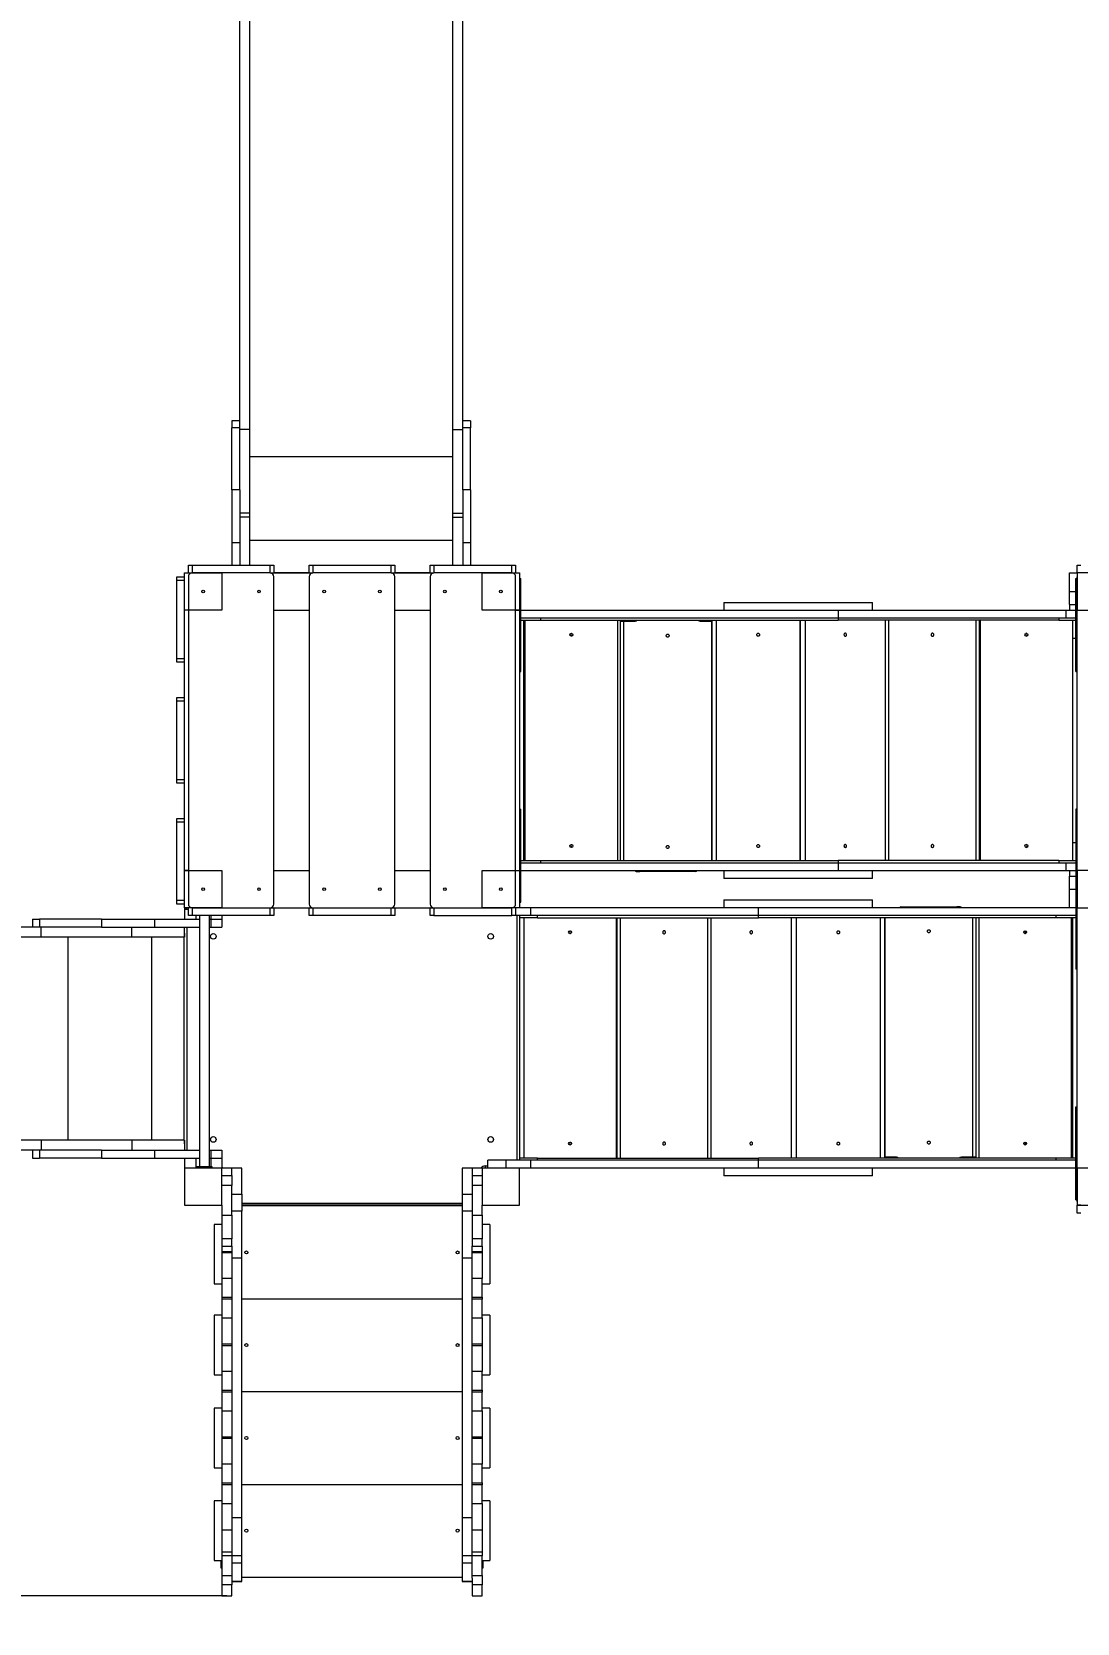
# Model space of a CAD drawing. Header units: millimetres. Extents: x -6234 to 7498, y -6127 to 5103.
# Drawn here: x -1655 to 1156, y -3033 to 1245 of the extents above; entities that cross this region are included whole.
import ezdxf

# ---------------------------------------------------------------- set-up
doc = ezdxf.new("R2010")
doc.units = ezdxf.units.MM
for name, color, linetype in [('DIKOM_ОБЪЕКТ', 7, 'Continuous'), ('DIKOM_РАЗМЕР_ЗОНА', 7, 'Continuous'), ('DIKOM_РАЗМЕР_ОБЪЕКТА', 7, 'Continuous')]:
    doc.layers.add(name, color=color, linetype=linetype)
doc.styles.add('style1', font='arial.ttf', dxfattribs={"width": 0.8})
doc.dimstyles.new('1-50', dxfattribs={"dimtxt": 300, "dimasz": 200, "dimexe": 100, "dimexo": 0, "dimgap": 100, "dimtad": 1, "dimtxsty": 'style1', "dimcen": 200, "dimclrd": 7, "dimclre": 7, "dimclrt": 7, "dimadec": 1, "dimazin": 2, "dimtfac": 1, "dimtmove": 0, "dimatfit": 2, "dimfxl": 0, "dimlwd": 25, "dimlwe": 18, "dimarcsym": 0})

# ---------------------------------------------------------------- blocks, each defined once
blk = doc.blocks.new('*D10')
at = {"layer": 'Defpoints', "color": 0, "transparency": 16777216}
for p in [(5628, 903.1), (-3229.4, -1461.5), (5628, -5097.6)]:
    blk.add_point(p, dxfattribs=at)
at = {"layer": 'DIKOM_РАЗМЕР_ОБЪЕКТА', "color": 7, "lineweight": 18, "transparency": 16777216}
for p, q in [((5628, 903.1), (5628, -5197.6)), ((-3229.4, -1461.5), (-3229.4, -5197.6))]:
    blk.add_line(p, q, dxfattribs=at)
at = {"layer": 'DIKOM_РАЗМЕР_ОБЪЕКТА', "color": 7, "lineweight": 25, "transparency": 16777216}
blk.add_line((-3029.4, -5097.6), (5428, -5097.6), dxfattribs=at)
at = {"layer": 'DIKOM_РАЗМЕР_ОБЪЕКТА', "color": 7, "transparency": 16777216}
for points in [[(-3029.4, -5064.2), (-3029.4, -5130.9), (-3229.4, -5097.6)], [(5428, -5064.2), (5428, -5130.9), (5628, -5097.6)]]:
    blk.add_solid(points, dxfattribs=at)
at = {"layer": 'DIKOM_РАЗМЕР_ОБЪЕКТА', "color": 7, "lineweight": 40, "transparency": 16777216, "insert": (1488.3, -4844.4), "char_height": 300, "attachment_point": 5, "style": 'style1'}
blk.add_mtext('8850', dxfattribs=at)
blk = doc.blocks.new('*D11')
at = {"layer": 'Defpoints', "color": 0, "transparency": 16777216}
for p in [(-1082.5, 3102.6), (-4305.8, -2959.3), (-1130.5, -2959.3)]:
    blk.add_point(p, dxfattribs=at)
at = {"layer": 'DIKOM_РАЗМЕР_ОБЪЕКТА', "color": 7, "lineweight": 18, "transparency": 16777216}
for p, q in [((-1082.5, 3102.6), (-4405.8, 3102.6)), ((-1130.5, -2959.3), (-4405.8, -2959.3))]:
    blk.add_line(p, q, dxfattribs=at)
at = {"layer": 'DIKOM_РАЗМЕР_ОБЪЕКТА', "color": 7, "lineweight": 25, "transparency": 16777216}
blk.add_line((-4305.8, 2902.6), (-4305.8, -2759.3), dxfattribs=at)
at = {"layer": 'DIKOM_РАЗМЕР_ОБЪЕКТА', "color": 7, "transparency": 16777216}
for points in [[(-4339.2, 2902.6), (-4272.5, 2902.6), (-4305.8, 3102.6)], [(-4339.2, -2759.3), (-4272.5, -2759.3), (-4305.8, -2959.3)]]:
    blk.add_solid(points, dxfattribs=at)
at = {"layer": 'DIKOM_РАЗМЕР_ОБЪЕКТА', "color": 7, "lineweight": 40, "transparency": 16777216, "insert": (-4559, -979.9), "char_height": 300, "attachment_point": 5, "rotation": 90, "style": 'style1'}
blk.add_mtext('6050', dxfattribs=at)
blk = doc.blocks.new('*D12')
at = {"layer": 'Defpoints', "color": 0, "transparency": 16777216}
for p in [(-796, 5102.6), (-5784.5, -4459.3), (-680.5, -4459.3)]:
    blk.add_point(p, dxfattribs=at)
at = {"layer": 'DIKOM_РАЗМЕР_ЗОНА', "color": 7, "lineweight": 18, "transparency": 16777216}
for p, q in [((-796, 5102.6), (-5884.5, 5102.6)), ((-680.5, -4459.3), (-5884.5, -4459.3))]:
    blk.add_line(p, q, dxfattribs=at)
at = {"layer": 'DIKOM_РАЗМЕР_ЗОНА', "color": 7, "lineweight": 25, "transparency": 16777216}
blk.add_line((-5784.5, 4902.6), (-5784.5, -4259.3), dxfattribs=at)
at = {"layer": 'DIKOM_РАЗМЕР_ЗОНА', "color": 7, "transparency": 16777216}
for points in [[(-5817.8, 4902.6), (-5751.1, 4902.6), (-5784.5, 5102.6)], [(-5817.8, -4259.3), (-5751.1, -4259.3), (-5784.5, -4459.3)]]:
    blk.add_solid(points, dxfattribs=at)
at = {"layer": 'DIKOM_РАЗМЕР_ЗОНА', "color": 7, "transparency": 16777216, "insert": (-6037.6, -857.1), "char_height": 300, "attachment_point": 5, "rotation": 90, "style": 'style1'}
blk.add_mtext('9550', dxfattribs=at)
blk = doc.blocks.new('*D13')
at = {"layer": 'Defpoints', "color": 0, "transparency": 16777216}
for p in [(7498.1, 1778.2), (-5229.4, -1831.4), (7498.1, -6026.7)]:
    blk.add_point(p, dxfattribs=at)
at = {"layer": 'DIKOM_РАЗМЕР_ЗОНА', "color": 7, "lineweight": 18, "transparency": 16777216}
for p, q in [((7498.1, 1778.2), (7498.1, -6126.7)), ((-5229.4, -1831.4), (-5229.4, -6126.7))]:
    blk.add_line(p, q, dxfattribs=at)
at = {"layer": 'DIKOM_РАЗМЕР_ЗОНА', "color": 7, "lineweight": 25, "transparency": 16777216}
blk.add_line((-5029.4, -6026.7), (7298.1, -6026.7), dxfattribs=at)
at = {"layer": 'DIKOM_РАЗМЕР_ЗОНА', "color": 7, "transparency": 16777216}
for points in [[(-5029.4, -5993.4), (-5029.4, -6060.1), (-5229.4, -6026.7)], [(7298.1, -5993.4), (7298.1, -6060.1), (7498.1, -6026.7)]]:
    blk.add_solid(points, dxfattribs=at)
at = {"layer": 'DIKOM_РАЗМЕР_ЗОНА', "color": 7, "transparency": 16777216, "insert": (1560.7, -5773.6), "char_height": 300, "attachment_point": 5, "style": 'style1'}
blk.add_mtext('12750', dxfattribs=at)

msp = doc.modelspace()

# ---------------------------------------------------------------- linework, layer by layer
at = {"layer": 'DIKOM_ОБЪЕКТ', "color": 7, "linetype": 'Continuous', "lineweight": 15}
for p, q in [((-1095.989, 177.799), (-1095.989, 1933.899)), ((-1068.99, 176.302), (-1068.99, 1933.899)), ((-522.989, 176.302), (-522.989, 1933.899)), ((-495.989, 177.799), (-495.989, 1933.899)), ((-1095.989, 199.4), (-1116.989, 199.4)), ((-1116.989, 199.4), (-1116.989, 180.538)), ((-1095.989, 180.538), (-1116.989, 180.538)), ((-1116.989, 14.395), (-1116.989, 180.538)), ((-1095.989, 14.395), (-1095.989, 177.799)), ((-1068.99, 176.302), (-1095.989, 176.302)), ((-1068.99, -48.674), (-1068.99, 176.302)), ((-522.989, 176.302), (-495.989, 176.302)), ((-522.989, -48.674), (-522.989, 176.302)), ((-474.989, 199.4), (-495.989, 199.4)), ((-474.989, 180.538), (-495.989, 180.538)), ((-495.989, 14.395), (-495.989, 177.799)), ((-474.989, 199.4), (-474.989, 180.538)), ((-474.989, 14.395), (-474.989, 180.538)), ((-1068.99, 103.509), (-522.989, 103.509)), ((-1095.989, 14.395), (-1116.989, 14.395)), ((-1116.989, 14.395), (-1116.989, -128.356)), ((-1095.989, 14.395), (-1095.989, -128.356)), ((-474.989, 14.395), (-495.989, 14.395)), ((-495.989, 14.395), (-495.989, -128.356)), ((-474.989, 14.395), (-474.989, -128.356)), ((-1068.99, -48.674), (-1095.989, -48.674)), ((-1068.99, -59.506), (-1095.989, -59.506)), ((-1068.99, -59.506), (-1068.99, -48.674)), ((-1068.99, -188.506), (-1068.99, -59.506)), ((-522.989, -48.674), (-495.989, -48.674)), ((-522.989, -59.506), (-522.989, -48.674)), ((-522.989, -59.506), (-495.989, -59.506)), ((-522.989, -188.506), (-522.989, -59.506)), ((-1068.99, -121.467), (-522.989, -121.467)), ((-1095.989, -128.356), (-1116.989, -128.356)), ((-1116.989, -128.356), (-1116.989, -188.506)), ((-1095.989, -128.356), (-1095.989, -188.506)), ((-474.989, -128.356), (-495.989, -128.356)), ((-495.989, -128.356), (-495.989, -188.506)), ((-474.989, -128.356), (-474.989, -188.506)), ((-1243.989, -309.506), (-1243.989, -209.506)), ((-1243.989, -209.506), (-1223.989, -209.506)), ((-1243.989, -309.506), (-1243.989, -209.506)), ((-1243.989, -209.506), (-1143.989, -209.506)), ((-1233.989, -209.506), (-1233.989, -188.506)), ((-1233.989, -188.506), (-1223.989, -188.506)), ((-1223.989, -188.506), (-1223.989, -209.506)), ((-1223.989, -188.506), (-1013.989, -188.506)), ((-1013.989, -209.506), (-1223.989, -209.506)), ((-1143.989, -209.499), (-1143.989, -209.506)), ((-1143.989, -209.506), (-1143.989, -309.506)), ((-1013.989, -209.506), (-1013.989, -188.506)), ((-1013.989, -188.506), (-1003.989, -188.506)), ((-1013.989, -209.506), (-898.989, -209.506)), ((-1003.989, -188.506), (-1003.989, -209.506)), ((-1003.989, -208.006), (-908.989, -208.006)), ((-908.989, -209.506), (-908.989, -188.506)), ((-908.989, -188.506), (-898.989, -188.506)), ((-898.989, -188.506), (-898.989, -209.506)), ((-898.989, -188.506), (-688.989, -188.506)), ((-688.989, -209.506), (-898.989, -209.506)), ((-688.989, -209.506), (-688.989, -188.506)), ((-688.989, -188.506), (-678.989, -188.506)), ((-688.989, -209.506), (-573.989, -209.506)), ((-678.989, -188.506), (-678.989, -209.506)), ((-678.989, -208.006), (-583.989, -208.006)), ((-583.989, -209.506), (-583.989, -188.506)), ((-583.989, -188.506), (-573.989, -188.506)), ((-573.989, -188.506), (-573.989, -209.506)), ((-573.989, -188.506), (-363.989, -188.506)), ((-363.989, -209.506), (-573.989, -209.506)), ((-443.989, -209.506), (-343.989, -209.506)), ((-443.989, -309.506), (-443.989, -209.506)), ((-363.989, -209.506), (-363.989, -188.506)), ((-363.989, -188.506), (-353.989, -188.506)), ((-363.989, -209.506), (-343.989, -209.506)), ((-353.989, -188.506), (-353.989, -209.506)), ((-343.989, -209.506), (-343.989, -309.506)), ((-343.989, -209.506), (-343.989, -309.506)), ((1135.011, -209.506), (1156.011, -209.506)), ((1135.011, -259.506), (1135.011, -209.506)), ((1156.011, -209.506), (1156.011, -188.506)), ((1156.011, -188.506), (1166.011, -188.506)), ((1156.011, -209.506), (1156.011, -219.506)), ((1166.011, -209.506), (1156.011, -209.506)), ((1256.011, -209.506), (1156.011, -209.506)), ((1156.011, -209.506), (1156.011, -309.506)), ((-1264.989, -219.506), (-1243.989, -219.506)), ((-1264.989, -229.506), (-1264.989, -219.506)), ((-1243.989, -229.506), (-1264.989, -229.506)), ((-1264.989, -439.506), (-1264.989, -229.506)), ((-1243.989, -439.506), (-1243.989, -229.506)), ((-1233.989, -219.506), (-1233.989, -1099.506)), ((-1003.989, -1099.506), (-1003.989, -219.506)), ((-908.989, -219.506), (-908.989, -1099.506)), ((-678.989, -1099.506), (-678.989, -219.506)), ((-583.989, -219.506), (-583.989, -1099.506)), ((-353.989, -1099.506), (-353.989, -219.506)), ((-343.989, -224.506), (-339.989, -224.506)), ((-343.989, -234.506), (-339.989, -234.506)), ((-339.989, -234.506), (-339.989, -224.506)), ((-339.989, -464.506), (-339.989, -234.506)), ((1152.011, -234.506), (1152.011, -224.506)), ((1152.011, -224.506), (1156.011, -224.506)), ((1152.011, -464.506), (1152.011, -234.506)), ((1152.011, -234.506), (1156.011, -234.506)), ((1156.011, -429.506), (1156.011, -219.506)), ((206.011, -288.506), (206.011, -309.506)), ((206.011, -288.506), (606.011, -288.506)), ((606.011, -309.506), (606.011, -288.506)), ((1135.011, -294.011), (1135.011, -259.506)), ((1135.011, -259.506), (1152.011, -259.506)), ((1135.011, -294.011), (1135.011, -309.506)), ((1135.011, -294.011), (1152.011, -294.011)), ((-1233.989, -309.506), (-1243.989, -309.506)), ((-1243.989, -1009.506), (-1243.989, -309.506)), ((-1143.989, -309.506), (-1243.989, -309.506)), ((-1003.989, -309.506), (-908.989, -309.506)), ((-678.989, -309.506), (-583.989, -309.506)), ((-343.989, -309.506), (-443.989, -309.506)), ((-353.989, -309.506), (-343.989, -309.506)), ((-343.989, -309.506), (-343.989, -1009.506)), ((-339.989, -309.506), (513.147, -309.506)), ((-339.989, -330.506), (513.147, -330.506)), ((-339.989, -336.506), (-287.412, -336.506)), ((-331.608, -982.506), (-331.608, -336.506)), ((-328.104, -982.506), (-328.104, -336.506)), ((-287.412, -330.506), (-287.412, -336.506)), ((-287.412, -336.506), (513.147, -336.506)), ((-80.218, -336.506), (-80.218, -982.506)), ((-71.863, -982.506), (-71.863, -339.055)), ((-71.863, -339.055), (-62.628, -339.055)), ((-62.628, -982.506), (-62.628, -339.055)), ((-62.628, -339.055), (-32.558, -339.055)), ((142.225, -339.055), (172.295, -339.055)), ((172.295, -339.055), (172.295, -982.506)), ((174.177, -982.506), (174.177, -336.506)), ((186.098, -982.506), (186.098, -336.506)), ((410.412, -336.506), (410.412, -982.506)), ((410.698, -336.506), (410.698, -982.506)), ((424.198, -336.506), (424.198, -982.506)), ((513.147, -309.506), (513.147, -330.506)), ((513.147, -309.506), (1125.266, -309.506)), ((513.147, -330.506), (1125.266, -330.506)), ((513.147, -330.506), (513.147, -336.506)), ((1106.848, -336.506), (513.147, -336.506)), ((640.704, -982.506), (640.704, -336.506)), ((648.916, -336.506), (648.916, -982.506)), ((884.701, -982.506), (884.701, -336.506)), ((892.655, -336.506), (892.655, -982.506)), ((894.892, -336.506), (894.892, -982.506)), ((1106.848, -330.506), (1106.848, -336.506)), ((1106.848, -336.506), (1152.011, -336.506)), ((1125.266, -309.506), (1125.266, -330.506)), ((1125.266, -309.506), (1152.011, -309.506)), ((1125.266, -330.506), (1152.011, -330.506)), ((1144.032, -982.506), (1144.032, -336.506)), ((1156.011, -309.506), (1256.011, -309.506)), ((1144.032, -384.506), (1152.011, -384.506)), ((-1264.989, -439.506), (-1243.989, -439.506)), ((-1264.989, -449.506), (-1264.989, -439.506)), ((-1243.989, -449.506), (-1264.989, -449.506)), ((-343.989, -464.506), (-339.989, -464.506)), ((-339.989, -474.506), (-339.989, -464.506)), ((1152.011, -464.506), (1156.011, -464.506)), ((1152.011, -474.506), (1152.011, -464.506)), ((1156.011, -513.506), (1156.011, -429.506)), ((-343.989, -474.506), (-339.989, -474.506)), ((1152.011, -474.506), (1156.011, -474.506)), ((-1264.989, -544.506), (-1243.989, -544.506)), ((-1264.989, -554.506), (-1264.989, -544.506)), ((-1243.989, -554.506), (-1264.989, -554.506)), ((-1264.989, -764.506), (-1264.989, -554.506)), ((-1243.989, -764.506), (-1243.989, -554.506)), ((1156.011, -723.506), (1156.011, -513.506)), ((1156.011, -807.506), (1156.011, -723.506)), ((-1264.989, -764.506), (-1243.989, -764.506)), ((-1264.989, -774.506), (-1264.989, -764.506)), ((-1243.989, -774.506), (-1264.989, -774.506)), ((1156.011, -1017.506), (1156.011, -807.506)), ((-343.989, -844.506), (-339.989, -844.506)), ((-343.989, -854.506), (-339.989, -854.506)), ((-339.989, -854.506), (-339.989, -844.506)), ((-339.989, -1084.506), (-339.989, -854.506)), ((1156.011, -844.506), (1152.011, -844.506)), ((1152.011, -844.506), (1152.011, -854.506)), ((1156.011, -854.506), (1152.011, -854.506)), ((1152.011, -854.506), (1152.011, -1264.506)), ((-1264.989, -869.506), (-1243.989, -869.506)), ((-1264.989, -879.506), (-1264.989, -869.506)), ((-1243.989, -879.506), (-1264.989, -879.506)), ((-1264.989, -1089.506), (-1264.989, -879.506)), ((-1243.989, -1089.506), (-1243.989, -879.506)), ((1144.032, -934.506), (1152.011, -934.506)), ((-339.989, -982.506), (-287.412, -982.506)), ((-287.412, -982.506), (513.147, -982.506)), ((-287.412, -982.506), (-287.412, -988.506)), ((513.147, -982.506), (513.147, -988.506)), ((1106.848, -982.506), (513.147, -982.506)), ((1106.848, -982.506), (1152.011, -982.506)), ((1106.848, -982.506), (1106.848, -988.506)), ((-1233.989, -1009.506), (-1243.989, -1009.506)), ((-1243.989, -1109.506), (-1243.989, -1009.506)), ((-1243.989, -1009.506), (-1143.989, -1009.506)), ((-1243.989, -1109.506), (-1243.989, -1009.506)), ((-1143.989, -1009.506), (-1143.989, -1109.506)), ((-1003.989, -1009.506), (-908.989, -1009.506)), ((-678.989, -1009.506), (-583.989, -1009.506)), ((-444.191, -1017.506), (-443.989, -1017.506)), ((-443.989, -1109.506), (-443.989, -1009.506)), ((-443.989, -1009.506), (-343.989, -1009.506)), ((-353.989, -1009.506), (-343.989, -1009.506)), ((-343.989, -1009.506), (-343.989, -1109.506)), ((-343.989, -1009.506), (-343.989, -1109.506)), ((-339.989, -988.506), (513.147, -988.506)), ((-339.989, -1009.506), (513.147, -1009.506)), ((-29.577, -1012.055), (-20.342, -1012.055)), ((130.008, -1012.055), (-20.342, -1012.055)), ((206.011, -1009.506), (206.011, -1030.506)), ((513.147, -988.506), (513.147, -1009.506)), ((513.147, -988.506), (1125.266, -988.506)), ((513.147, -1009.506), (1125.266, -1009.506)), ((606.011, -1030.506), (606.011, -1009.506)), ((1125.266, -988.506), (1125.266, -1009.506)), ((1125.266, -988.506), (1152.011, -988.506)), ((1125.266, -1009.506), (1152.011, -1009.506)), ((1135.011, -1009.506), (1135.011, -1025.001)), ((1135.011, -1059.506), (1135.011, -1025.001)), ((1135.011, -1025.001), (1152.011, -1025.001)), ((1256.011, -1009.506), (1156.011, -1009.506)), ((1156.011, -1009.506), (1156.011, -1109.506)), ((1156.011, -1101.506), (1156.011, -1017.506)), ((606.011, -1030.506), (206.011, -1030.506)), ((1135.011, -1109.506), (1135.011, -1059.506)), ((1135.011, -1059.506), (1152.011, -1059.506)), ((-1264.989, -1089.506), (-1243.989, -1089.506)), ((-1264.989, -1099.506), (-1264.989, -1089.506)), ((-1243.989, -1099.506), (-1264.989, -1099.506)), ((-1223.989, -1109.506), (-1243.989, -1109.506)), ((-1243.989, -1109.506), (-1243.989, -1113.506)), ((-1143.989, -1109.506), (-1243.989, -1109.506)), ((-1233.989, -1130.506), (-1233.989, -1109.506)), ((-1223.989, -1109.506), (-1223.989, -1130.506)), ((-1223.989, -1109.506), (-1013.989, -1109.506)), ((-1013.989, -1130.506), (-1013.989, -1109.506)), ((-1013.989, -1109.506), (-898.989, -1109.506)), ((-1003.989, -1109.506), (-1003.989, -1130.506)), ((-908.989, -1130.506), (-908.989, -1109.506)), ((-898.989, -1109.506), (-898.989, -1130.506)), ((-898.989, -1109.506), (-688.989, -1109.506)), ((-688.989, -1130.506), (-688.989, -1109.506)), ((-688.989, -1109.506), (-573.989, -1109.506)), ((-678.989, -1109.506), (-678.989, -1130.506)), ((-583.989, -1130.506), (-583.989, -1109.506)), ((-573.989, -1109.506), (-573.989, -1130.506)), ((-573.989, -1109.506), (-363.989, -1109.506)), ((-343.989, -1109.506), (-443.989, -1109.506)), ((-363.989, -1130.506), (-363.989, -1109.506)), ((-343.989, -1109.506), (-363.989, -1109.506)), ((-353.989, -1109.506), (-353.989, -1130.506)), ((-343.989, -1084.506), (-339.989, -1084.506)), ((-343.989, -1094.506), (-339.989, -1094.506)), ((-313.244, -1109.506), (-343.989, -1109.506)), ((-339.989, -1094.506), (-339.989, -1084.506)), ((-313.244, -1130.506), (-313.244, -1109.506)), ((298.874, -1109.506), (-313.244, -1109.506)), ((206.011, -1088.506), (206.011, -1109.506)), ((206.011, -1088.506), (606.011, -1088.506)), ((298.874, -1130.506), (298.874, -1109.506)), ((1152.011, -1109.506), (298.874, -1109.506)), ((606.011, -1109.506), (606.011, -1088.506)), ((682.013, -1106.957), (832.363, -1106.957)), ((841.598, -1106.957), (832.363, -1106.957)), ((1156.011, -1311.506), (1156.011, -1101.506)), ((1156.011, -1109.506), (1256.011, -1109.506)), ((-1652.89, -1140.506), (-1652.89, -1161.506)), ((-1652.89, -1140.506), (-1634.029, -1140.506)), ((-1634.029, -1140.506), (-1634.029, -1161.506)), ((-1467.893, -1140.506), (-1634.029, -1140.506)), ((-1467.893, -1140.506), (-1467.893, -1161.506)), ((-1467.893, -1140.506), (-1325.144, -1140.506)), ((-1325.144, -1140.506), (-1325.144, -1161.506)), ((-1325.144, -1140.506), (-1204.355, -1140.506)), ((-1243.989, -1113.506), (-1243.989, -1140.506)), ((-1243.989, -1113.506), (-1233.989, -1113.506)), ((-1223.989, -1130.506), (-1233.989, -1130.506)), ((-1013.989, -1130.506), (-1223.989, -1130.506)), ((-1213.99, -1130.506), (-1213.99, -1140.506)), ((-1213.99, -1140.506), (-1204.355, -1140.506)), ((-1204.355, -1130.506), (-1204.355, -1805.506)), ((-1177.356, -1805.506), (-1177.356, -1130.506)), ((-1177.356, -1140.506), (-1173.993, -1140.506)), ((-1173.993, -1130.506), (-1173.993, -1140.506)), ((-1173.993, -1140.506), (-1143.992, -1140.506)), ((-1173.993, -1140.506), (-1173.993, -1161.506)), ((-1173.993, -1140.506), (-1143.993, -1140.506)), ((-1143.993, -1140.506), (-1143.993, -1161.506)), ((-1143.992, -1130.506), (-1143.992, -1140.506)), ((-1143.983, -1140.506), (-1143.992, -1140.506)), ((-1143.984, -1140.506), (-1143.984, -1161.506)), ((-1143.983, -1130.506), (-1143.983, -1140.506)), ((-1003.989, -1130.506), (-1013.989, -1130.506)), ((-898.989, -1130.506), (-908.989, -1130.506)), ((-688.989, -1130.506), (-898.989, -1130.506)), ((-678.989, -1130.506), (-688.989, -1130.506)), ((-573.989, -1130.506), (-583.989, -1130.506)), ((-573.989, -1130.506), (-363.989, -1130.506)), ((-353.989, -1130.506), (-363.989, -1130.506)), ((-313.244, -1130.506), (-353.989, -1130.506)), ((-349.989, -1788.506), (-349.989, -1130.506)), ((-343.989, -1130.506), (-343.989, -1788.506)), ((-294.827, -1136.506), (-343.989, -1136.506)), ((-332.011, -1136.506), (-332.011, -1782.506)), ((298.874, -1130.506), (-313.244, -1130.506)), ((-294.827, -1136.506), (-294.827, -1130.506)), ((-294.827, -1136.506), (298.874, -1136.506)), ((-82.871, -1782.506), (-82.871, -1136.506)), ((-80.634, -1782.506), (-80.634, -1136.506)), ((-72.679, -1136.506), (-72.679, -1782.506)), ((163.105, -1782.506), (163.105, -1136.506)), ((171.317, -1136.506), (171.317, -1782.506)), ((1152.011, -1130.506), (298.874, -1130.506)), ((298.874, -1136.506), (298.874, -1130.506)), ((1099.433, -1136.506), (298.874, -1136.506)), ((387.823, -1782.506), (387.823, -1136.506)), ((401.323, -1782.506), (401.323, -1136.506)), ((401.609, -1782.506), (401.609, -1136.506)), ((625.924, -1136.506), (625.924, -1782.506)), ((637.844, -1136.506), (637.844, -1782.506)), ((639.727, -1779.957), (639.727, -1136.506)), ((874.65, -1136.506), (874.65, -1779.957)), ((883.884, -1136.506), (883.884, -1779.957)), ((892.239, -1782.506), (892.239, -1136.506)), ((1099.433, -1136.506), (1099.433, -1130.506)), ((1152.011, -1136.506), (1099.433, -1136.506)), ((1140.125, -1136.506), (1140.125, -1782.506)), ((1143.629, -1136.506), (1143.629, -1782.506)), ((-1631.291, -1161.506), (-2312.843, -1161.506)), ((-1629.794, -1188.506), (-2312.843, -1188.506)), ((-1467.893, -1161.506), (-1631.291, -1161.506)), ((-1629.794, -1188.506), (-1629.794, -1161.506)), ((-1385.862, -1188.506), (-1629.794, -1188.506)), ((-1556.997, -1734.506), (-1556.997, -1188.506)), ((-1467.893, -1161.506), (-1325.144, -1161.506)), ((-1385.862, -1188.506), (-1385.862, -1161.506)), ((-1243.984, -1188.506), (-1385.862, -1188.506)), ((-1332.022, -1734.506), (-1332.022, -1188.506)), ((-1325.144, -1161.506), (-1204.355, -1161.506)), ((-1245.483, -1734.506), (-1245.483, -1188.506)), ((-1243.989, -1179.006), (-1242.602, -1179.006)), ((-1243.984, -1188.506), (-1243.984, -1161.506)), ((-1243.983, -1188.506), (-1243.984, -1188.506)), ((-1243.983, -1178.506), (-1243.983, -1188.506)), ((-1237.989, -1161.506), (-1237.989, -1761.506)), ((-1177.356, -1161.506), (-1173.993, -1161.506)), ((-1173.993, -1161.506), (-1143.993, -1161.506)), ((-1143.993, -1161.506), (-1143.984, -1161.506)), ((1156.011, -1264.506), (1152.011, -1264.506)), ((1152.011, -1264.506), (1152.011, -1274.506)), ((1156.011, -1274.506), (1152.011, -1274.506)), ((1156.011, -1395.506), (1156.011, -1311.506)), ((1156.011, -1605.506), (1156.011, -1395.506)), ((1156.011, -1689.506), (1156.011, -1605.506)), ((1152.011, -1654.506), (1152.011, -1644.506)), ((1152.011, -1644.506), (1156.011, -1644.506)), ((1152.011, -1884.506), (1152.011, -1654.506)), ((1152.011, -1654.506), (1156.011, -1654.506)), ((1156.011, -1899.506), (1156.011, -1689.506)), ((-1629.794, -1734.506), (-2312.843, -1734.506)), ((-1629.794, -1734.506), (-1629.794, -1761.506)), ((-1385.862, -1734.506), (-1629.794, -1734.506)), ((-1385.862, -1734.506), (-1385.862, -1761.506)), ((-1243.984, -1734.506), (-1385.862, -1734.506)), ((-1243.989, -1744.006), (-1242.602, -1744.006)), ((-1243.984, -1734.506), (-1243.984, -1761.506)), ((-1243.983, -1734.506), (-1243.984, -1734.506)), ((-1243.983, -1744.506), (-1243.983, -1734.506)), ((-1631.291, -1761.506), (-2312.843, -1761.506)), ((-1652.89, -1761.506), (-1652.89, -1782.506)), ((-1652.89, -1782.506), (-1634.029, -1782.506)), ((-1634.029, -1761.506), (-1634.029, -1782.506)), ((-1467.893, -1782.506), (-1634.029, -1782.506)), ((-1467.893, -1761.506), (-1631.291, -1761.506)), ((-1467.893, -1761.506), (-1467.893, -1782.506)), ((-1467.893, -1761.506), (-1325.144, -1761.506)), ((-1467.893, -1782.506), (-1325.144, -1782.506)), ((-1325.144, -1761.506), (-1325.144, -1782.506)), ((-1325.144, -1761.506), (-1204.355, -1761.506)), ((-1325.144, -1782.506), (-1204.355, -1782.506)), ((-1243.989, -1782.506), (-1243.989, -1809.506)), ((-1213.99, -1782.506), (-1213.99, -1809.506)), ((-1213.99, -1782.506), (-1204.355, -1782.506)), ((-1177.356, -1761.506), (-1173.993, -1761.506)), ((-1177.356, -1782.506), (-1173.993, -1782.506)), ((-1173.993, -1761.506), (-1173.993, -1782.506)), ((-1173.993, -1761.506), (-1143.993, -1761.506)), ((-1173.993, -1782.506), (-1143.992, -1782.506)), ((-1173.993, -1782.506), (-1143.993, -1782.506)), ((-1173.993, -1782.506), (-1173.993, -1805.506)), ((-1143.993, -1761.506), (-1143.993, -1782.506)), ((-1143.993, -1761.506), (-1143.984, -1761.506)), ((-1143.992, -1782.506), (-1143.992, -1809.506)), ((-1143.983, -1782.506), (-1143.992, -1782.506)), ((-1143.984, -1761.506), (-1143.984, -1782.506)), ((-1143.983, -1782.506), (-1143.983, -1809.334)), ((-428.989, -1809.506), (-428.989, -1788.506)), ((-378.989, -1788.506), (-428.989, -1788.506)), ((-378.989, -1809.506), (-378.989, -1788.506)), ((-313.244, -1788.506), (-378.989, -1788.506)), ((-294.827, -1782.506), (-343.989, -1782.506)), ((-313.244, -1809.506), (-313.244, -1788.506)), ((298.874, -1788.506), (-313.244, -1788.506)), ((-294.827, -1782.506), (298.874, -1782.506)), ((-294.827, -1788.506), (-294.827, -1782.506)), ((298.874, -1788.506), (298.874, -1782.506)), ((1099.433, -1782.506), (298.874, -1782.506)), ((298.874, -1809.506), (298.874, -1788.506)), ((1152.011, -1788.506), (298.874, -1788.506)), ((669.797, -1779.957), (639.727, -1779.957)), ((874.65, -1779.957), (844.579, -1779.957)), ((883.884, -1779.957), (874.65, -1779.957)), ((1152.011, -1782.506), (1099.433, -1782.506)), ((1099.433, -1788.506), (1099.433, -1782.506)), ((-1143.989, -1809.506), (-1243.989, -1809.506)), ((-1243.989, -1809.506), (-1243.989, -1909.506)), ((-1210.855, -1805.506), (-1210.855, -1809.506)), ((-1210.855, -1805.506), (-1170.856, -1805.506)), ((-1170.856, -1805.506), (-1170.856, -1809.506)), ((-1143.989, -1909.506), (-1143.989, -1809.506)), ((-1116.989, -1809.506), (-1143.989, -1809.506)), ((-1143.989, -1829.506), (-1116.989, -1829.506)), ((-1116.989, -1809.334), (-1143.986, -1809.334)), ((-1089.989, -1809.334), (-1116.989, -1809.334)), ((-1116.989, -1809.334), (-1116.989, -1809.506)), ((-1116.989, -1829.506), (-1116.989, -1809.506)), ((-1116.989, -1829.506), (-1116.989, -1856.689)), ((-1089.989, -1879.334), (-1089.989, -1809.334)), ((-497.989, -1809.334), (-497.989, -1879.334)), ((-470.989, -1809.334), (-497.989, -1809.334)), ((-470.989, -1809.506), (-470.989, -1809.334)), ((-443.989, -1809.334), (-470.989, -1809.334)), ((-470.989, -1809.506), (-470.989, -1829.506)), ((-443.989, -1809.506), (-470.989, -1809.506)), ((-470.989, -1829.506), (-443.989, -1829.506)), ((-470.989, -1829.506), (-470.989, -1856.689)), ((-443.989, -1809.506), (-443.989, -1809.334)), ((-343.989, -1809.506), (-443.989, -1809.506)), ((-443.989, -1809.506), (-443.989, -1909.506)), ((-435.989, -1803.506), (-435.989, -1809.506)), ((-435.989, -1803.506), (-428.989, -1803.506)), ((-343.989, -1909.506), (-343.989, -1809.506)), ((-313.244, -1809.506), (-343.989, -1809.506)), ((298.874, -1809.506), (-313.244, -1809.506)), ((206.011, -1809.506), (206.011, -1830.506)), ((606.011, -1830.506), (206.011, -1830.506)), ((1152.011, -1809.506), (298.874, -1809.506)), ((606.011, -1830.506), (606.011, -1809.506)), ((1256.011, -1809.506), (1156.011, -1809.506)), ((1156.011, -1809.506), (1156.011, -1909.506)), ((-1116.989, -1856.689), (-1143.989, -1856.689)), ((-1116.989, -1936.513), (-1116.989, -1856.689)), ((-1116.989, -1879.334), (-1089.989, -1879.334)), ((-1089.989, -1879.334), (-1089.989, -1925.355)), ((-497.989, -1879.334), (-470.989, -1879.334)), ((-497.989, -1879.334), (-497.989, -1925.355)), ((-443.989, -1856.689), (-470.989, -1856.689)), ((-470.989, -1856.689), (-470.989, -1936.513)), ((-1243.989, -1909.506), (-1143.989, -1909.506)), ((-1143.989, -1909.506), (-1143.989, -1936.513)), ((-1089.989, -1903.506), (-497.989, -1903.506)), ((-497.989, -1909.506), (-1089.989, -1909.506)), ((-497.989, -1911.334), (-1089.989, -1911.334)), ((-443.989, -1909.506), (-343.989, -1909.506)), ((-443.989, -1936.513), (-443.989, -1909.506)), ((1152.011, -1884.506), (1156.011, -1884.506)), ((1152.011, -1894.506), (1152.011, -1884.506)), ((1152.011, -1894.506), (1156.011, -1894.506)), ((1156.011, -1899.506), (1156.011, -1909.506)), ((1156.011, -1930.506), (1156.011, -1909.506)), ((1166.011, -1909.506), (1156.011, -1909.506)), ((1156.011, -1909.506), (1256.011, -1909.506)), ((-1143.989, -1961.113), (-1164.989, -1961.113)), ((-1164.989, -1961.113), (-1164.989, -2121.113)), ((-1143.989, -1936.513), (-1116.989, -1936.513)), ((-1143.989, -1936.513), (-1143.989, -1999.616)), ((-1089.989, -1925.355), (-1116.989, -1925.355)), ((-1116.989, -1936.513), (-1116.989, -1999.616)), ((-1089.989, -2051.879), (-1089.989, -1925.355)), ((-470.989, -1925.355), (-497.989, -1925.355)), ((-497.989, -1925.355), (-497.989, -2051.879)), ((-470.989, -1936.513), (-443.989, -1936.513)), ((-470.989, -1936.513), (-470.989, -1999.616)), ((-443.989, -1936.513), (-443.989, -1999.616)), ((-422.989, -1961.113), (-443.989, -1961.113)), ((-422.989, -1961.113), (-422.989, -2121.113)), ((1166.011, -1930.506), (1156.011, -1930.506)), ((-1116.989, -1999.616), (-1143.989, -1999.616)), ((-1143.989, -1999.616), (-1143.989, -2019.792)), ((-1116.989, -2018.998), (-1116.989, -1999.616)), ((-443.989, -1999.616), (-470.989, -1999.616)), ((-470.989, -1999.616), (-470.989, -2018.998)), ((-443.989, -2019.792), (-443.989, -1999.616)), ((-1143.989, -2019.792), (-1116.989, -2019.792)), ((-1143.989, -2019.792), (-1143.989, -2033.334)), ((-1143.989, -2033.334), (-1116.989, -2033.334)), ((-1143.989, -2033.334), (-1143.989, -2036.334)), ((-1143.989, -2036.334), (-1116.989, -2036.334)), ((-1143.989, -2036.334), (-1143.989, -2106.334)), ((-1116.989, -2018.998), (-1116.989, -2051.879)), ((-1089.989, -2051.879), (-1116.989, -2051.879)), ((-1116.989, -2051.879), (-1116.989, -2749.924)), ((-1089.989, -2749.924), (-1089.989, -2051.879)), ((-470.989, -2051.879), (-497.989, -2051.879)), ((-497.989, -2051.879), (-497.989, -2749.924)), ((-470.989, -2051.879), (-470.989, -2018.998)), ((-470.989, -2019.792), (-443.989, -2019.792)), ((-470.989, -2033.334), (-443.989, -2033.334)), ((-470.989, -2036.334), (-443.989, -2036.334)), ((-470.989, -2749.924), (-470.989, -2051.879)), ((-443.989, -2019.792), (-443.989, -2033.334)), ((-443.989, -2033.334), (-443.989, -2036.334)), ((-443.989, -2036.334), (-443.989, -2106.334)), ((-1164.989, -2121.113), (-1143.989, -2121.113)), ((-1116.989, -2106.334), (-1143.989, -2106.334)), ((-1143.989, -2106.334), (-1143.989, -2156.334)), ((-443.989, -2106.334), (-470.989, -2106.334)), ((-443.989, -2156.334), (-443.989, -2106.334)), ((-443.989, -2121.113), (-422.989, -2121.113)), ((-1143.989, -2156.334), (-1116.989, -2156.334)), ((-1143.989, -2156.334), (-1143.989, -2162.334)), ((-1116.989, -2162.334), (-1143.989, -2162.334)), ((-1143.989, -2162.334), (-1143.989, -2212.334)), ((-1089.989, -2161.334), (-497.989, -2161.334)), ((-470.989, -2156.334), (-443.989, -2156.334)), ((-443.989, -2162.334), (-470.989, -2162.334)), ((-443.989, -2156.334), (-443.989, -2162.334)), ((-443.989, -2212.334), (-443.989, -2162.334)), ((-1143.989, -2205.334), (-1164.989, -2205.334)), ((-1164.989, -2205.334), (-1164.989, -2365.334)), ((-1143.989, -2212.334), (-1116.989, -2212.334)), ((-1143.989, -2212.334), (-1143.989, -2282.334)), ((-470.989, -2212.334), (-443.989, -2212.334)), ((-422.989, -2205.334), (-443.989, -2205.334)), ((-443.989, -2212.334), (-443.989, -2282.334)), ((-422.989, -2205.334), (-422.989, -2365.334)), ((-1143.989, -2282.334), (-1116.989, -2282.334)), ((-1143.989, -2282.334), (-1143.989, -2286.334)), ((-1143.989, -2286.334), (-1116.989, -2286.334)), ((-1143.989, -2286.334), (-1143.989, -2356.334)), ((-470.989, -2282.334), (-443.989, -2282.334)), ((-470.989, -2286.334), (-443.989, -2286.334)), ((-443.989, -2282.334), (-443.989, -2286.334)), ((-443.989, -2286.334), (-443.989, -2356.334)), ((-1164.989, -2365.334), (-1143.989, -2365.334)), ((-1116.989, -2356.334), (-1143.989, -2356.334)), ((-1143.989, -2356.334), (-1143.989, -2406.334)), ((-443.989, -2356.334), (-470.989, -2356.334)), ((-443.989, -2406.334), (-443.989, -2356.334)), ((-443.989, -2365.334), (-422.989, -2365.334)), ((-1143.989, -2406.334), (-1116.989, -2406.334)), ((-1143.989, -2406.334), (-1143.989, -2412.334)), ((-1116.989, -2412.334), (-1143.989, -2412.334)), ((-1143.989, -2412.334), (-1143.989, -2462.334)), ((-1089.989, -2410.334), (-497.989, -2410.334)), ((-470.989, -2406.334), (-443.989, -2406.334)), ((-443.989, -2412.334), (-470.989, -2412.334)), ((-443.989, -2406.334), (-443.989, -2412.334)), ((-443.989, -2462.334), (-443.989, -2412.334)), ((-1143.989, -2455.334), (-1164.989, -2455.334)), ((-1164.989, -2455.334), (-1164.989, -2615.334)), ((-1143.989, -2462.334), (-1116.989, -2462.334)), ((-1143.989, -2462.334), (-1143.989, -2532.334)), ((-470.989, -2462.334), (-443.989, -2462.334)), ((-422.989, -2455.334), (-443.989, -2455.334)), ((-443.989, -2462.334), (-443.989, -2532.334)), ((-422.989, -2455.334), (-422.989, -2615.334)), ((-1143.989, -2532.334), (-1116.989, -2532.334)), ((-1143.989, -2532.334), (-1143.989, -2535.334)), ((-1143.989, -2535.334), (-1116.989, -2535.334)), ((-1143.989, -2535.334), (-1143.989, -2605.334)), ((-470.989, -2532.334), (-443.989, -2532.334)), ((-470.989, -2535.334), (-443.989, -2535.334)), ((-443.989, -2532.334), (-443.989, -2535.334)), ((-443.989, -2535.334), (-443.989, -2605.334)), ((-1116.989, -2605.334), (-1143.989, -2605.334)), ((-1143.989, -2605.334), (-1143.989, -2655.334)), ((-443.989, -2605.334), (-470.989, -2605.334)), ((-443.989, -2655.334), (-443.989, -2605.334)), ((-1164.989, -2615.334), (-1143.989, -2615.334)), ((-443.989, -2615.334), (-422.989, -2615.334)), ((-1143.989, -2655.334), (-1116.989, -2655.334)), ((-1143.989, -2655.334), (-1143.989, -2661.334)), ((-1116.989, -2661.334), (-1143.989, -2661.334)), ((-1143.989, -2661.334), (-1143.989, -2711.334)), ((-1089.989, -2660.334), (-497.989, -2660.334)), ((-470.989, -2655.334), (-443.989, -2655.334)), ((-443.989, -2661.334), (-470.989, -2661.334)), ((-443.989, -2655.334), (-443.989, -2661.334)), ((-443.989, -2711.334), (-443.989, -2661.334)), ((-1143.989, -2704.334), (-1164.989, -2704.334)), ((-1164.989, -2704.334), (-1164.989, -2864.334)), ((-1143.989, -2711.334), (-1116.989, -2711.334)), ((-1143.989, -2711.334), (-1143.989, -2782.384)), ((-470.989, -2711.334), (-443.989, -2711.334)), ((-422.989, -2704.334), (-443.989, -2704.334)), ((-443.989, -2711.334), (-443.989, -2782.384)), ((-422.989, -2704.334), (-422.989, -2864.334)), ((-1089.989, -2749.924), (-1116.989, -2749.924)), ((-1116.989, -2749.924), (-1116.989, -2851.793)), ((-1089.989, -2851.793), (-1089.989, -2749.924)), ((-470.989, -2749.924), (-497.989, -2749.924)), ((-497.989, -2749.924), (-497.989, -2851.793)), ((-470.989, -2851.793), (-470.989, -2749.924)), ((-1143.989, -2782.384), (-1116.989, -2782.384)), ((-1143.989, -2782.384), (-1143.989, -2841.295)), ((-470.989, -2782.384), (-443.989, -2782.384)), ((-443.989, -2782.384), (-443.989, -2841.295)), ((-1164.989, -2864.334), (-1143.989, -2864.334)), ((-1146.989, -2864.334), (-1146.989, -2884.334)), ((-1143.989, -2841.295), (-1116.989, -2841.295)), ((-1143.989, -2841.295), (-1143.989, -2852.083)), ((-1116.989, -2852.083), (-1143.989, -2852.083)), ((-1143.989, -2852.083), (-1143.989, -2905.018)), ((-1089.989, -2851.793), (-1116.989, -2851.793)), ((-1116.989, -2851.793), (-1116.989, -2871.922)), ((-1089.989, -2871.922), (-1089.989, -2851.793)), ((-470.989, -2851.793), (-497.989, -2851.793)), ((-497.989, -2851.793), (-497.989, -2871.922)), ((-470.989, -2841.295), (-443.989, -2841.295)), ((-470.989, -2871.922), (-470.989, -2851.793)), ((-443.989, -2852.083), (-470.989, -2852.083)), ((-443.989, -2841.295), (-443.989, -2852.083)), ((-443.989, -2905.018), (-443.989, -2852.083)), ((-443.989, -2864.334), (-422.989, -2864.334)), ((-440.989, -2884.334), (-440.989, -2864.334)), ((-1146.989, -2884.334), (-1143.989, -2884.334)), ((-1143.989, -2905.018), (-1116.989, -2905.018)), ((-1143.989, -2905.018), (-1143.989, -2930.205)), ((-1089.989, -2871.922), (-1116.989, -2871.922)), ((-1116.989, -2871.922), (-1116.989, -2911.688)), ((-1089.989, -2920.579), (-1089.989, -2871.922)), ((-1089.989, -2909.334), (-497.989, -2909.334)), ((-470.989, -2871.922), (-497.989, -2871.922)), ((-497.989, -2871.922), (-497.989, -2920.579)), ((-470.989, -2911.688), (-470.989, -2871.922)), ((-470.989, -2905.018), (-443.989, -2905.018)), ((-443.989, -2884.334), (-440.989, -2884.334)), ((-443.989, -2905.018), (-443.989, -2930.205)), ((-1116.989, -2930.205), (-1143.989, -2930.205)), ((-1143.989, -2930.205), (-1143.989, -2959.334)), ((-1116.989, -2911.688), (-1116.989, -2930.205)), ((-1089.989, -2920.579), (-1116.989, -2920.579)), ((-1116.989, -2921.227), (-1089.989, -2921.227)), ((-1116.989, -2959.334), (-1116.989, -2930.205)), ((-1089.989, -2921.227), (-1089.989, -2920.579)), ((-470.989, -2920.579), (-497.989, -2920.579)), ((-497.989, -2920.579), (-497.989, -2921.227)), ((-497.989, -2921.227), (-470.989, -2921.227)), ((-470.989, -2911.688), (-470.989, -2930.205)), ((-443.989, -2930.205), (-470.989, -2930.205)), ((-470.989, -2930.205), (-470.989, -2959.334)), ((-443.989, -2959.334), (-443.989, -2930.205)), ((-1143.989, -2959.334), (-1116.989, -2959.334)), ((-470.989, -2959.334), (-443.989, -2959.334))]:
    msp.add_line(p, q, dxfattribs=at)
at = {"layer": 'DIKOM_ОБЪЕКТ', "color": 7, "linetype": 'Continuous', "lineweight": 15, "flags": 128}
for points in [[(54.833, -374.055), (55.941, -374.233), (56.95, -374.75), (57.772, -375.561), (58.332, -376.594), (58.581, -377.756), (58.498, -378.945), (58.088, -380.055), (57.39, -380.987), (56.464, -381.659), (55.393, -382.01), (54.273, -382.01), (53.202, -381.659), (52.277, -380.987), (51.578, -380.055), (51.169, -378.945), (51.085, -377.756), (51.334, -376.594), (51.894, -375.561), (52.716, -374.75), (53.725, -374.233), (54.833, -374.055)], [(298.255, -371.506), (299.313, -371.684), (300.277, -372.201), (301.061, -373.012), (301.596, -374.044), (301.834, -375.207), (301.754, -376.396), (301.363, -377.506), (300.696, -378.438), (299.812, -379.11), (298.79, -379.461), (297.72, -379.461), (296.698, -379.11), (295.814, -378.438), (295.147, -377.506), (294.756, -376.396), (294.676, -375.207), (294.914, -374.044), (295.449, -373.012), (296.233, -372.201), (297.197, -371.684), (298.255, -371.506)], [(532.451, -371.506), (531.43, -371.684), (530.5, -372.201), (529.743, -373.012), (529.227, -374.044), (528.997, -375.207), (529.074, -376.396), (529.451, -377.506), (530.095, -378.438), (530.948, -379.11), (531.935, -379.461), (532.967, -379.461), (533.954, -379.11), (534.807, -378.438), (535.451, -377.506), (535.828, -376.396), (535.906, -375.207), (535.676, -374.044), (535.16, -373.012), (534.403, -372.201), (533.472, -371.684), (532.451, -371.506)], [(766.808, -371.506), (765.696, -371.684), (764.683, -372.201), (763.859, -373.012), (763.297, -374.044), (763.046, -375.207), (763.13, -376.396), (763.541, -377.506), (764.242, -378.438), (765.172, -379.11), (766.246, -379.461), (767.371, -379.461), (768.445, -379.11), (769.374, -378.438), (770.075, -377.506), (770.486, -376.396), (770.57, -375.207), (770.32, -374.044), (769.758, -373.012), (768.934, -372.201), (767.92, -371.684), (766.808, -371.506)], [(298.255, -939.506), (299.313, -939.684), (300.277, -940.201), (301.061, -941.012), (301.596, -942.044), (301.834, -943.207), (301.754, -944.396), (301.363, -945.506), (300.696, -946.438), (299.812, -947.11), (298.79, -947.461), (297.72, -947.461), (296.698, -947.11), (295.814, -946.438), (295.147, -945.506), (294.756, -944.396), (294.676, -943.207), (294.914, -942.044), (295.449, -941.012), (296.233, -940.201), (297.197, -939.684), (298.255, -939.506)], [(532.451, -939.506), (531.43, -939.684), (530.5, -940.201), (529.743, -941.012), (529.227, -942.044), (528.997, -943.207), (529.074, -944.396), (529.451, -945.506), (530.095, -946.438), (530.948, -947.11), (531.935, -947.461), (532.967, -947.461), (533.954, -947.11), (534.807, -946.438), (535.451, -945.506), (535.828, -944.396), (535.906, -943.207), (535.676, -942.044), (535.16, -941.012), (534.403, -940.201), (533.472, -939.684), (532.451, -939.506)], [(766.808, -939.506), (765.696, -939.684), (764.683, -940.201), (763.859, -941.012), (763.297, -942.044), (763.046, -943.207), (763.13, -944.396), (763.541, -945.506), (764.242, -946.438), (765.172, -947.11), (766.246, -947.461), (767.371, -947.461), (768.445, -947.11), (769.374, -946.438), (770.075, -945.506), (770.486, -944.396), (770.57, -943.207), (770.32, -942.044), (769.758, -941.012), (768.934, -940.201), (767.92, -939.684), (766.808, -939.506)], [(54.833, -942.055), (55.941, -942.233), (56.95, -942.75), (57.772, -943.561), (58.332, -944.594), (58.581, -945.756), (58.498, -946.945), (58.088, -948.055), (57.39, -948.987), (56.464, -949.659), (55.393, -950.01), (54.273, -950.01), (53.202, -949.659), (52.277, -948.987), (51.578, -948.055), (51.169, -946.945), (51.085, -945.756), (51.334, -944.594), (51.894, -943.561), (52.716, -942.75), (53.725, -942.233), (54.833, -942.055)], [(45.213, -1179.506), (46.325, -1179.328), (47.338, -1178.811), (48.162, -1178), (48.725, -1176.967), (48.975, -1175.805), (48.891, -1174.616), (48.48, -1173.506), (47.779, -1172.574), (46.85, -1171.902), (45.775, -1171.551), (44.651, -1171.551), (43.576, -1171.902), (42.647, -1172.574), (41.946, -1173.506), (41.535, -1174.616), (41.451, -1175.805), (41.701, -1176.967), (42.263, -1178), (43.088, -1178.811), (44.101, -1179.328), (45.213, -1179.506)], [(279.57, -1179.506), (280.591, -1179.328), (281.521, -1178.811), (282.278, -1178), (282.795, -1176.967), (283.024, -1175.805), (282.947, -1174.616), (282.57, -1173.506), (281.926, -1172.574), (281.073, -1171.902), (280.086, -1171.551), (279.054, -1171.551), (278.067, -1171.902), (277.214, -1172.574), (276.57, -1173.506), (276.193, -1174.616), (276.116, -1175.805), (276.345, -1176.967), (276.862, -1178), (277.619, -1178.811), (278.549, -1179.328), (279.57, -1179.506)], [(513.766, -1179.506), (512.708, -1179.328), (511.744, -1178.811), (510.96, -1178), (510.425, -1176.967), (510.187, -1175.805), (510.267, -1174.616), (510.658, -1173.506), (511.325, -1172.574), (512.209, -1171.902), (513.231, -1171.551), (514.301, -1171.551), (515.323, -1171.902), (516.207, -1172.574), (516.874, -1173.506), (517.265, -1174.616), (517.345, -1175.805), (517.107, -1176.967), (516.572, -1178), (515.788, -1178.811), (514.824, -1179.328), (513.766, -1179.506)], [(757.188, -1176.957), (756.08, -1176.779), (755.071, -1176.262), (754.249, -1175.451), (753.689, -1174.418), (753.44, -1173.256), (753.524, -1172.067), (753.933, -1170.957), (754.631, -1170.024), (755.557, -1169.353), (756.628, -1169.001), (757.748, -1169.001), (758.819, -1169.353), (759.745, -1170.024), (760.443, -1170.957), (760.853, -1172.067), (760.936, -1173.256), (760.687, -1174.418), (760.127, -1175.451), (759.305, -1176.262), (758.296, -1176.779), (757.188, -1176.957)], [(45.213, -1747.506), (46.325, -1747.328), (47.338, -1746.811), (48.162, -1746), (48.725, -1744.967), (48.975, -1743.805), (48.891, -1742.616), (48.48, -1741.506), (47.779, -1740.574), (46.85, -1739.902), (45.775, -1739.551), (44.651, -1739.551), (43.576, -1739.902), (42.647, -1740.574), (41.946, -1741.506), (41.535, -1742.616), (41.451, -1743.805), (41.701, -1744.967), (42.263, -1746), (43.088, -1746.811), (44.101, -1747.328), (45.213, -1747.506)], [(279.57, -1747.506), (280.591, -1747.328), (281.521, -1746.811), (282.278, -1746), (282.795, -1744.967), (283.024, -1743.805), (282.947, -1742.616), (282.57, -1741.506), (281.926, -1740.574), (281.073, -1739.902), (280.086, -1739.551), (279.054, -1739.551), (278.067, -1739.902), (277.214, -1740.574), (276.57, -1741.506), (276.193, -1742.616), (276.116, -1743.805), (276.345, -1744.967), (276.862, -1746), (277.619, -1746.811), (278.549, -1747.328), (279.57, -1747.506)], [(513.766, -1747.506), (512.708, -1747.328), (511.744, -1746.811), (510.96, -1746), (510.425, -1744.967), (510.187, -1743.805), (510.267, -1742.616), (510.658, -1741.506), (511.325, -1740.574), (512.209, -1739.902), (513.231, -1739.551), (514.301, -1739.551), (515.323, -1739.902), (516.207, -1740.574), (516.874, -1741.506), (517.265, -1742.616), (517.345, -1743.805), (517.107, -1744.967), (516.572, -1746), (515.788, -1746.811), (514.824, -1747.328), (513.766, -1747.506)], [(757.188, -1744.957), (756.08, -1744.779), (755.071, -1744.262), (754.249, -1743.451), (753.689, -1742.418), (753.44, -1741.256), (753.524, -1740.067), (753.933, -1738.957), (754.631, -1738.024), (755.557, -1737.353), (756.628, -1737.001), (757.748, -1737.001), (758.819, -1737.353), (759.745, -1738.024), (760.443, -1738.957), (760.853, -1740.067), (760.936, -1741.256), (760.687, -1742.418), (760.127, -1743.451), (759.305, -1744.262), (758.296, -1744.779), (757.188, -1744.957)]]:
    msp.add_lwpolyline(points, dxfattribs=at)
at = {"layer": 'DIKOM_ОБЪЕКТ', "color": 7, "linetype": 'Continuous', "lineweight": 15}
for centre, radius in [((-1193.989, -259.506), 3.5), ((-1043.989, -259.506), 3.5), ((-868.989, -259.506), 3.5), ((-718.989, -259.506), 3.5), ((-543.989, -259.506), 3.5), ((-393.989, -259.506), 3.5), ((-204.154, -375.482), 3.977), ((1019.459, -375.496), 3.99), ((-204.154, -943.482), 3.977), ((1019.459, -943.496), 3.99), ((-1193.989, -1059.506), 3.5), ((-1043.989, -1059.506), 3.5), ((-868.989, -1059.506), 3.5), ((-718.989, -1059.506), 3.5), ((-543.989, -1059.506), 3.5), ((-393.989, -1059.506), 3.5), ((-1166.989, -1186.506), 7.5), ((-420.989, -1186.506), 7.5), ((-207.439, -1175.515), 3.99), ((1016.176, -1175.529), 3.977), ((-1166.989, -1732.506), 7.5), ((-420.989, -1732.506), 7.5), ((-207.438, -1743.515), 3.99), ((1016.176, -1743.529), 3.977), ((-1077.989, -2036.334), 4), ((-509.989, -2036.334), 4), ((-1077.989, -2285.334), 4), ((-509.989, -2285.334), 4), ((-1077.989, -2535.334), 4), ((-509.989, -2535.334), 4), ((-1077.989, -2784.334), 4), ((-509.989, -2784.334), 4)]:
    msp.add_circle(centre, radius, dxfattribs=at)
for centre, radius, start, end in [((-1223.989, -219.506), 10, 90, 180), ((-1013.989, -219.506), 10, 0, 90), ((-898.989, -219.506), 10, 90, 180), ((-688.989, -219.506), 10, 0, 90), ((-573.989, -219.506), 10, 90, 180), ((-363.989, -219.506), 10, 0, 90), ((-41.85, -331.717), 7.338, 270.449812, 319.26472), ((-32.616, -331.717), 7.338, 270.449812, 319.26472), ((142.292, -331.695), 7.36, 220.814516, 269.471898), ((-207.71, -375.506), 4.013, 296.598942, 63.401058), ((1017.211, -375.506), 4.003, 286.436491, 73.563509), ((-207.71, -943.506), 4.013, 296.598996, 63.401004), ((1017.211, -943.506), 4.003, 286.436193, 73.563807), ((-29.506, -1007.378), 4.678, 207.061281, 269.136271), ((-20.272, -1007.378), 4.678, 207.061281, 269.136271), ((129.938, -1007.378), 4.678, 270.863146, 332.939302), ((-1233.989, -1119.506), 10, 90, 143.130102), ((-1223.989, -1099.506), 10, 180, 270), ((-1013.989, -1099.506), 10, 270, 0), ((-898.989, -1099.506), 10, 180, 270), ((-688.989, -1099.506), 10, 270, 0), ((-573.989, -1099.506), 10, 180, 270), ((-363.989, -1099.506), 10, 270, 0), ((682.083, -1111.634), 4.677, 90.859586, 152.94166), ((832.293, -1111.634), 4.678, 27.059908, 89.138846), ((841.528, -1111.634), 4.678, 27.059908, 89.138846), ((-205.19, -1175.506), 4.003, 106.435837, 253.564163), ((1019.731, -1175.506), 4.013, 116.601271, 243.398729), ((-205.19, -1743.506), 4.003, 106.435836, 253.564164), ((1019.731, -1743.506), 4.013, 116.601105, 243.398895), ((669.729, -1787.316), 7.36, 40.812676, 89.47301), ((844.637, -1787.294), 7.338, 90.449291, 139.26526), ((853.872, -1787.294), 7.338, 90.449295, 139.265019), ((-1151.989, -1817.506), 14, 35.710575, 55.117834), ((-435.989, -1817.506), 14, 90, 144.289425)]:
    msp.add_arc(centre, radius, start, end, dxfattribs=at)

# ---------------------------------------------------------------- dimensions: what is measured, and where the dimension line sits
at = {"layer": 'DIKOM_РАЗМЕР_ЗОНА'}
dim = msp.add_linear_dim(base=(-5784.456, -4459.334), p1=(-795.989, 5102.577), p2=(-680.541, -4459.334), angle=90, text='9550', dimstyle='1-50', dxfattribs=at)
dim.commit()
dim.dimension.update_dxf_attribs({"geometry": '*D12', "text_midpoint": (-5784.456, -857.146), "dimtype": 160})
dim = msp.add_linear_dim(base=(7498.074, -6026.735), p1=(-5229.391, -1831.362), p2=(7498.074, 1778.201), text='12750', dimstyle='1-50', dxfattribs=at)
dim.commit()
dim.dimension.update_dxf_attribs({"geometry": '*D13', "text_midpoint": (1560.691, -6026.735), "dimtype": 160})
at = {"layer": 'DIKOM_РАЗМЕР_ОБЪЕКТА', "lineweight": 40}
dim = msp.add_linear_dim(base=(-4305.834, -2959.334), p1=(-1082.489, 3102.577), p2=(-1130.489, -2959.334), angle=90, text='6050', dimstyle='1-50', dxfattribs=at)
dim.commit()
dim.dimension.update_dxf_attribs({"geometry": '*D11', "text_midpoint": (-4305.834, -979.884), "dimtype": 160})
dim = msp.add_linear_dim(base=(5627.969, -5097.582), p1=(-3229.391, -1461.506), p2=(5627.969, 903.069), text='8850', dimstyle='1-50', dxfattribs=at)
dim.commit()
dim.dimension.update_dxf_attribs({"geometry": '*D10', "text_midpoint": (1488.304, -5097.582), "dimtype": 160})

doc.saveas('drawing.dxf')
